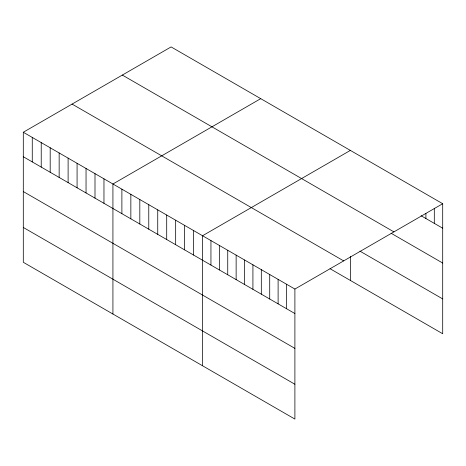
<?xml version="1.0" encoding="UTF-8"?>
<svg xmlns="http://www.w3.org/2000/svg" width="466" height="466" viewBox="0 0 466 466"><rect width="100%" height="100%" fill="white"/><g stroke="black" fill="none" stroke-linecap="round" stroke-linejoin="round"><path stroke-width="0.7" d="M23.3 132.251L294.896 289.054L294.896 419.085L23.3 262.282L23.3 132.251L171.104 46.915L442.7 203.718L442.7 333.749L330.039 268.707M260.727 98.664L112.929 183.994L112.929 314.026M350.356 150.407L202.553 235.738L202.553 365.769M294.896 289.054L442.7 203.718M421.113 215.752L442.7 228.212M122.325 75.073L393.927 231.882M391.131 233.268L442.7 263.04M359.95 251.151L442.7 298.922M72.073 104.087L343.675 260.896M23.3 156.739L294.896 313.548M23.3 191.567L294.896 348.376M23.3 227.455L294.896 384.258M434.306 208.238L434.306 223.365M425.912 213.48L425.912 218.519M350.356 256.492L350.356 280.439M286.503 284.208L286.503 308.702M278.109 279.361L278.109 303.855M269.715 274.515L269.715 299.009M261.315 269.668L261.315 294.163M252.922 264.822L252.922 289.316M244.528 259.976L244.528 284.47M236.134 255.129L236.134 279.617M227.74 250.283L227.74 274.771M219.346 245.431L219.346 269.925M210.947 240.584L210.947 265.078M193.594 230.565L193.594 255.059M184.629 225.393L184.629 249.887M175.665 220.214L175.665 244.708M166.706 215.042L166.706 239.536M157.741 209.869L157.741 234.363M148.776 204.69L148.776 229.185M139.817 199.518L139.817 224.012M130.853 194.345L130.853 218.839M121.888 189.167L121.888 213.661M103.965 178.822L103.965 203.316M95 173.643L95 198.137M86.041 168.471L86.041 192.965M77.076 163.298L77.076 187.792M68.112 158.12L68.112 182.614M59.153 152.947L59.153 177.441M50.188 147.774L50.188 172.269M41.224 142.596L41.224 167.09M32.265 137.423L32.265 161.918"/></g></svg>
